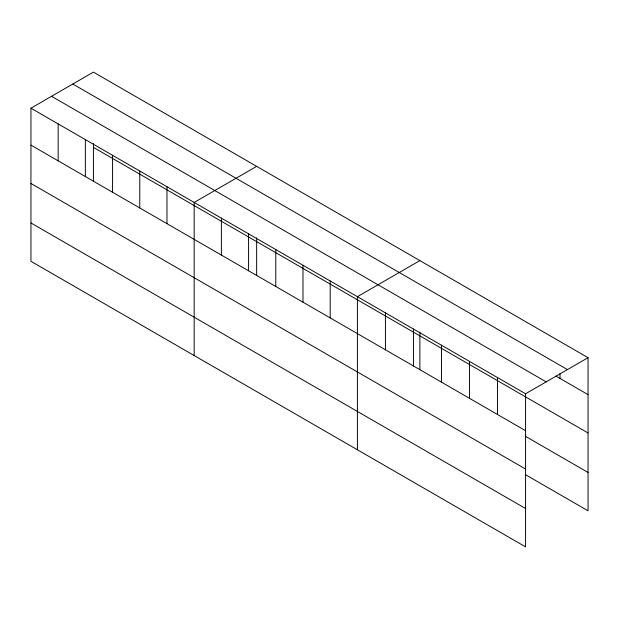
<?xml version="1.0" encoding="UTF-8"?>
<svg xmlns="http://www.w3.org/2000/svg" width="619" height="619" viewBox="0 0 619 619"><rect width="100%" height="100%" fill="white"/><g stroke="black" fill="none" stroke-linecap="round" stroke-linejoin="round"><path stroke-width="0.93" d="M30.95 108.201L525.57 393.769L525.57 546.871L30.95 261.303L30.95 108.201L93.43 72.129L588.05 357.697L588.05 510.799L525.399 474.626M256.653 166.364L194.173 202.436L194.173 355.538M419.875 260.607L357.403 296.679L357.403 449.781M525.57 393.769L588.05 357.697M72.81 84.037L567.43 369.597M555.901 376.066L588.05 394.628M51.57 96.301L546.19 381.869M93.43 147.399L588.05 432.96M30.95 145.132L525.57 430.7M525.399 436.287L588.05 472.459M30.95 183.472L525.57 469.032M30.95 222.964L525.57 508.532M560.025 373.706L560.025 378.441M497.544 377.59L497.544 414.513M469.512 361.403L469.512 398.334M441.486 345.224L441.486 382.155M419.875 332.039L419.875 369.729M413.453 329.037L413.453 365.968M385.428 312.858L385.428 349.789M330.198 280.972L330.198 317.895M302.993 265.265L302.993 302.196M275.788 249.558L275.788 286.489M256.653 237.797L256.653 275.486M248.583 233.85L248.583 270.782M221.378 218.143L221.378 255.074M166.968 186.737L166.968 223.66M139.77 171.03L139.77 207.953M112.565 155.323L112.565 192.246M93.43 143.562L93.43 181.251M85.36 139.615L85.36 176.547M58.155 123.908L58.155 160.839"/></g></svg>
